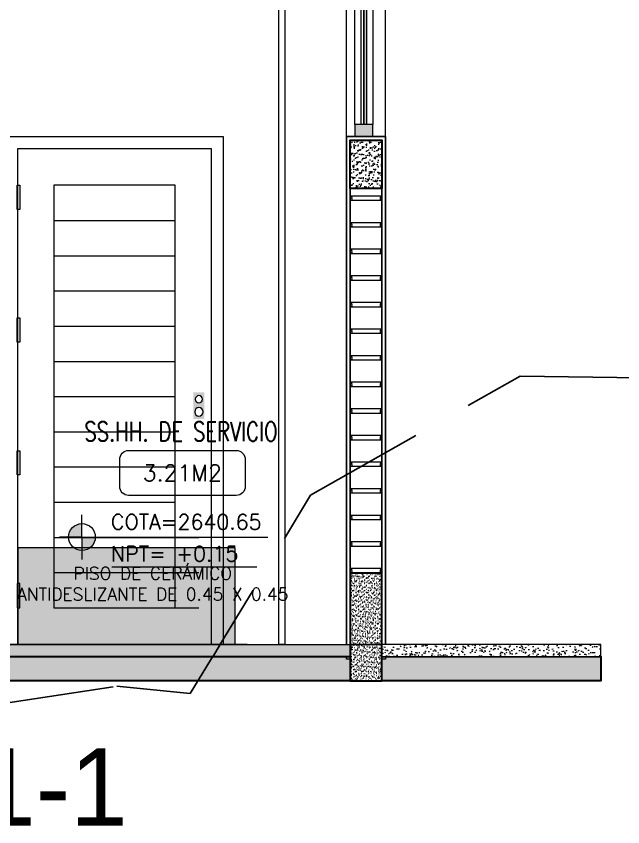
# Model space of a CAD drawing. Header units: millimetres. Extents: x -3570 to 5754, y -12788176 to 1214.
# Drawn here: x 3361.768 to 3364.277, y 1186.677 to 1190.029 of the extents above; entities that cross this region are included whole.
import ezdxf
from ezdxf.enums import TextEntityAlignment as Align

# ---------------------------------------------------------------- set-up
doc = ezdxf.new("R2010")
doc.units = ezdxf.units.MM
doc.linetypes.add('DASHED', pattern=[0.75, 0.5, -0.25])
for name, color, linetype, lineweight in [('01. MUROS.', 7, 'Continuous', 20), ('07. TARRAJEO.', 70, 'Continuous', 0), ('08. FALSO PISO.', 201, 'Continuous', 5), ('12. VENTANAS.', 142, 'Continuous', 15), ('30. VIGUETAS EN CORTE.', 82, 'Continuous', 30), ('32. SOBRECIMIENTO Y ELEM. DE CONCRETO EN CORTE.', 82, 'Continuous', 30), ('47. MOBILIARIOS.', 253, 'Continuous', 5), ('COTAS', 7, 'Continuous', 0), ('SGE_AREAS-02', 35, 'Continuous', 13), ('SGE_NIVELES', 1, 'Continuous', 9), ('SGE_TEXTO-CHICOS-03', 3, 'Continuous', 9), ('SGE_TEXTO-MEDIANO-04', 4, 'Continuous', 40), ('Texto', 7, 'Continuous', 5), ('TEXTOS-CHICOS-03', 3, 'Continuous', 5)]:
    doc.layers.add(name, color=color, linetype=linetype, lineweight=lineweight)
doc.layers.add('C-ROAD-PROF', color=1, linetype='DASHED')
doc.styles.add('ARIAL', font='arial.ttf')
doc.styles.add('nemi', font='GOTHIC.TTF')
doc.styles.add('Pristina_ParCons', font='PRISTINA.TTF')
doc.styles.add('ROMANS', font='romans.shx')
doc.dimstyles.new('COTA NEMI', dxfattribs={"dimscale": 0, "dimtxt": 0.1, "dimasz": 0.05, "dimexe": 0.04, "dimexo": 0.1, "dimgap": 0.022, "dimtad": 2, "dimtih": 1, "dimtoh": 1, "dimzin": 5, "dimdsep": 46, "dimtxsty": 'nemi', "dimblk": 'ARCHTICK', "dimcen": 0, "dimdle": 0.03, "dimclrd": 1, "dimclre": 1, "dimclrt": 256, "dimaunit": 1, "dimazin": 0, "dimtfac": 1, "dimtix": 1, "dimtmove": 0, "dimatfit": 3, "dimldrblk": 'ARCHTICK', "dimfxl": 0.05, "dimfxlon": 1, "dimtolj": 1, "dimtzin": 0, "dimlwd": -1, "dimlwe": -1, "dimarcsym": 0})

# ---------------------------------------------------------------- blocks, each defined once
blk = doc.blocks.new('aw3')
at = {"layer": 'COTAS', "true_color": 0xc7c8ca}
h = blk.add_hatch(color=9, dxfattribs=at)
h.dxf.hatch_style = 1
h.paths.add_polyline_path([(1210.9904, 387.2653, 1), (1211.0204, 387.2653, 1)], flags=0)
h.paths.add_polyline_path([(1211.0229, 387.2133, 1), (1210.9879, 387.2133, 1)], flags=16)
h.paths.add_polyline_path([(1211.0279, 387.2933), (1210.9829, 387.2933), (1210.9829, 387.1833), (1211.0279, 387.1833)])
h.paths.add_polyline_path([(1210.9904, 387.2653, -1), (1211.0204, 387.2653, -1)], flags=16)
h.paths.add_polyline_path([(1211.0229, 387.2133, -1), (1210.9879, 387.2133, -1)], flags=0)
at = {"layer": 'COTAS', "true_color": 0xc7c8ca, "transparency": 33554687}
h = blk.add_hatch(color=9, dxfattribs=at)
h.dxf.hatch_style = 1
h.set_gradient(color1=(199, 200, 202), color2=(199, 200, 202), name='CYLINDER')
h.paths.add_polyline_path([(1211.7545, 386.2514), (1210.8553, 386.2514), (1210.8553, 386.6514), (1211.7545, 386.6514)])
at = {"layer": 'COTAS', "color": 9, "true_color": 0xc7c8ca}
for p, q in [((1211.8045, 388.3514), (1210.9053, 388.3514)), ((1210.9053, 388.3514), (1210.9053, 386.2514)), ((1211.8045, 388.3514), (1210.9053, 388.3514)), ((1211.8045, 386.2514), (1211.8045, 388.3514)), ((1211.8045, 388.3514), (1211.8045, 388.3514)), ((1211.8461, 388.3514), (1211.8461, 388.3514)), ((1211.7545, 388.3014), (1210.9553, 388.3014)), ((1210.9553, 388.3014), (1210.9553, 386.2514)), ((1211.7545, 386.2514), (1211.7545, 388.3014)), ((1211.6045, 388.1514), (1211.1053, 388.1514)), ((1211.1053, 388.1514), (1211.1053, 386.4014)), ((1211.6045, 386.4014), (1211.6045, 388.1514)), ((1211.6045, 388.0043), (1211.1053, 388.0043)), ((1211.6045, 387.8587), (1211.1053, 387.8587)), ((1211.6045, 387.7132), (1211.1053, 387.7132)), ((1211.6045, 387.5676), (1211.1053, 387.5676)), ((1211.6045, 387.422), (1211.1053, 387.422)), ((1211.6045, 387.2768), (1211.1053, 387.2768)), ((1211.6045, 387.1312), (1211.1053, 387.1312)), ((1211.6045, 386.9856), (1211.1053, 386.9856)), ((1211.6045, 386.84), (1211.1053, 386.84)), ((1211.6045, 386.6944), (1211.0053, 386.6944)), ((1211.6045, 386.5489), (1211.0053, 386.5489)), ((1211.0053, 386.4014), (1211.6045, 386.4014)), ((1210.8053, 386.2514), (1211.8045, 386.2514)), ((1210.8553, 386.2514), (1211.7545, 386.2514))]:
    blk.add_line(p, q, dxfattribs=at)
at = {"layer": 'COTAS', "color": 9, "true_color": 0xc7c8ca, "elevation": 0}
for points in [[(1211.7565, 388.1503), (1211.7465, 388.1503), (1211.7465, 388.0503), (1211.7565, 388.0503)], [(1211.7565, 387.6013), (1211.7465, 387.6013), (1211.7465, 387.5013), (1211.7565, 387.5013)], [(1211.7565, 387.0523), (1211.7465, 387.0523), (1211.7465, 386.9523), (1211.7565, 386.9523)], [(1211.7545, 386.2514), (1210.8553, 386.2514), (1210.8553, 386.6514), (1211.7545, 386.6514)], [(1211.7565, 386.4033), (1211.7465, 386.4033), (1211.7465, 386.5033), (1211.7565, 386.5033)]]:
    blk.add_lwpolyline(points, close=True, dxfattribs=at)
at = {"layer": 'COTAS', "color": 9, "true_color": 0xc7c8ca}
for centre, radius in [((1211.0054, 387.2653), 0.015), ((1211.0054, 387.2133), 0.0175)]:
    blk.add_circle(centre, radius, dxfattribs=at)
blk = doc.blocks.new('CUADRO AREAS')
blk.add_lwpolyline([(1.1098, -0.1987), (0.5106, -0.1987, 0.414214), (0.4606, -0.2487), (0.4606, -0.3988, 0.414214), (0.5106, -0.4489), (1.1098, -0.4489, 0.414214), (1.1598, -0.3988), (1.1598, -0.2487, 0.414214)], format="xyb", close=True)
at = {"color": 2, "style": 'ARIAL'}
blk.add_attdef('CLAVE', text='', height=0.0901, dxfattribs=at).set_placement((0.8109, -0.3238), align=Align.MIDDLE)
blk = doc.blocks.new('NIVELES')
h = blk.add_hatch(color=256)
h.paths.add_polyline_path([(0, 0.0798, 0.414214), (-0.0798, 0), (0, 0)])
h.paths.add_polyline_path([(0.0798, 0), (0, 0), (0, -0.0798, 0.414214)])
for points in [[(0, 0.0798), (0, 0.133)], [(0, 0), (0, 0.0798)], [(-0.0798, 0), (-0.133, 0)], [(0, 0), (-0.0798, 0)], [(0, 0), (0.0798, 0)], [(0, 0), (0, -0.0798)], [(0.0798, 0), (1.108, 0)], [(0, -0.0798), (0, -0.133)]]:
    blk.add_lwpolyline(points)
blk.add_circle((0, 0), 0.0798)
at = {"style": 'ROMANS'}
for tag, p in [('COTA', (0.1729, 0.0454)), ('NIVEL', (0.1729, -0.1452))]:
    blk.add_attdef(tag, p, '', height=0.09, dxfattribs=at)
blk = doc.blocks.new('_ArchTick')
at = {"color": 0, "linetype": 'Continuous', "const_width": 0.15}
blk.add_lwpolyline([(-0.5, -0.5), (0.5, 0.5)], dxfattribs=at)
blk = doc.blocks.new('*D385')
at = {"color": 1, "transparency": 16777216}
for p, q in [((3364.9944, 1189.501), (3364.9944, 1190.3108)), ((3365.0342, 1190.2808), (3365.0344, 1190.2808)), ((3364.9444, 1189.531), (3365.0344, 1189.531))]:
    blk.add_line(p, q, dxfattribs=at)
at = {"layer": 'Defpoints', "color": 0, "lineweight": 30, "transparency": 16777216}
for p in [(3363.8977, 1190.2808, 472.209), (3364.9944, 1190.2808), (3364.5412, 1189.531)]:
    blk.add_point(p, dxfattribs=at)
at = {"color": 1, "transparency": 16777216, "xscale": 0.05, "yscale": 0.05, "zscale": 0.05}
for p, rotation in [((3364.9944, 1190.2808), 90), ((3364.9944, 1189.531), 270)]:
    blk.add_blockref('_ArchTick', p, dxfattribs=dict(at, rotation=rotation))
at = {"transparency": 16777216, "insert": (3365.1034, 1189.9059), "char_height": 0.1, "attachment_point": 5, "style": 'nemi'}
blk.add_mtext('\\A1;.75', dxfattribs=at)
blk = doc.blocks.new('*U303')
blk.add_wipeout([(0.075, 0.75), (0, 0.75), (0, 0), (0.075, 0)])
at = {"layer": '12. VENTANAS.'}
h = blk.add_hatch(color=251, dxfattribs=at)
h.dxf.hatch_style = 1
h.paths.add_polyline_path([(0, 0.7), (0, 0.75), (0.075, 0.75), (0.075, 0.7)])
at = {"layer": '12. VENTANAS.', "lineweight": 0}
h = blk.add_hatch(color=156, dxfattribs=at)
h.dxf.hatch_style = 1
h.paths.add_polyline_path([(0.0263, 0.7), (0.0263, 0.05), (0.0362, 0.05), (0.0362, 0.7)])
at = {"layer": '12. VENTANAS.'}
h = blk.add_hatch(color=251, dxfattribs=at)
h.dxf.hatch_style = 1
h.paths.add_polyline_path([(0, 0), (0, 0.05), (0.075, 0.05), (0.075, 0)])
at = {"layer": '12. VENTANAS.', "color": 252, "linetype": 'Continuous', "lineweight": 9}
blk.add_lwpolyline([(0.075, 0.05), (0.075, 0.75), (0, 0.75), (0, 0.05)], close=True, dxfattribs=at)
at = {"layer": '12. VENTANAS.', "color": 8, "linetype": 'Continuous', "lineweight": 13}
for points in [[(0, 0.7), (0, 0.75), (0.075, 0.75), (0.075, 0.7)], [(0, 0), (0, 0.05), (0.075, 0.05), (0.075, 0)]]:
    blk.add_lwpolyline(points, close=True, dxfattribs=at)
at = {"layer": '12. VENTANAS.', "color": 150, "lineweight": 5, "ltscale": 0.5}
for points in [[(0.0263, 0.7), (0.0263, 0.05), (0.0362, 0.05), (0.0362, 0.7), (0.0263, 0.7)], [(0.0387, 0.7), (0.0387, 0.05), (0.0487, 0.05), (0.0487, 0.7), (0.0387, 0.7)]]:
    blk.add_lwpolyline(points, dxfattribs=at)
blk = doc.blocks.new('*U304')
blk.add_wipeout([(0, 0.05), (0, 0), (3.4662, 0), (3.4662, 0.05)])
at = {"layer": '08. FALSO PISO.'}
h = blk.add_hatch(dxfattribs=at)
h.set_pattern_fill('AR-CONC', color=144, scale=0.0003)
h.set_pattern_definition([(50, (-321519.44428, -8885980.608303), (0.0546554006988, -0.00478172566167), [0.005715, -0.062865]), (355, (-321519.44428, -8885980.6083), (-0.0105730264275, 0.0573170535717), [0.004572, -0.050292175251]), (100.4514447, (-321519.439724, -8885980.6087), (0.0440823741271, 0.05253532557366), [0.00485700264, -0.05342707338]), (46.1842, (-321519.44428, -8885980.59306), (0.08132371226764, -0.0126126983798), [0.0085725, -0.0942975]), (96.63555761, (-321519.4375, -8885980.59411), (0.07122124021545, 0.0742278373793), [0.007285506942, -0.080140682448]), (351.18415117, (-321519.44428, -8885980.59306), (0.0712212402195, 0.07422783737566), [0.006857990121, -0.075437919576]), (21, (-321519.43666, -8885980.596873), (0.04548431738074, -0.03067955945613), [0.005715, -0.062865]), (326, (-321519.43666, -8885980.59687), (0.0185406085043, 0.0552563898367), [0.004572, -0.050292]), (71.451445, (-321519.43287, -8885980.59943), (0.0640249257836, 0.02457683066577), [0.00485700264, -0.05342698128]), (37.5, (-321519.444279, -8885980.608303), (0.000926580975178, 0.025366511661946), [0, -0.0496824, 0, -0.051054, 0, -0.0504825]), (7.5, (-321519.44428, -8885980.608303), (0.02004589875309, 0.03005417244544), [0, -0.0291084, 0, -0.0485394, 0, -0.0192405]), (327.5, (-321519.461271, -8885980.608303), (0.04067717855006, -0.0017186231978), [0, -0.01905, 0, -0.059436, 0, -0.078867]), (317.5, (-321519.46889, -8885980.608303), (0.0444387544158, 0.00762794731), [0, -0.024765, 0, -0.0394716, 0, -0.056007])])
h.paths.add_polyline_path([(3.4662, 0), (0, 0), (0, 0.05), (3.4662, 0.05)])
at = {"layer": '08. FALSO PISO.', "color": 144}
blk.add_lwpolyline([(3.4662, 0), (0, 0), (0, 0.05), (3.4662, 0.05)], close=True, dxfattribs=at)
blk = doc.blocks.new('*U297')
blk.add_wipeout([(0, 0.4453), (0, 0), (0.13, 0), (0.13, 0.4453)])
at = {"layer": '32. SOBRECIMIENTO Y ELEM. DE CONCRETO EN CORTE.', "lineweight": 0}
h = blk.add_hatch(dxfattribs=at)
h.set_pattern_fill('AR-SAND', color=256, scale=0.00031, style=0)
h.set_pattern_definition([(37.5, (-700.473266, -594.742155), (-0.0004960097, 0.01517181036), [0, -0.01196848, 0, -0.0133858, 0, -0.01279525]), (7.5, (-700.473266, -594.742155), (0.01393522178, 0.0222215781), [0, -0.00645668, 0, -0.01078738, 0, -0.00413385]), (327.5, (-700.482951, -594.742155), (0.02452076348, 4.455273e-05), [0, -0.003937, 0, -0.0141732, 0, -0.0185039]), (317.5, (-700.482951, -594.742155), (0.02367025003, 0.006910809), [0, -0.0019685, 0, -0.00929132, 0, -0.0106299])])
h.paths.add_polyline_path([(0.13, 0), (0, 0), (0, 0.4453), (0.13, 0.4453)])
at = {"layer": '32. SOBRECIMIENTO Y ELEM. DE CONCRETO EN CORTE.'}
blk.add_lwpolyline([(0.13, 0), (0, 0), (0, 0.4453), (0.13, 0.4453)], close=True, dxfattribs=at)
blk = doc.blocks.new('*U298')
at = {"layer": '07. TARRAJEO.'}
for p, q in [((-0.015, 0), (-0.015, 2.1)), ((-0.015, 2.1), (0.145, 2.1)), ((0.145, 2.1), (0.145, 0))]:
    blk.add_line(p, q, dxfattribs=at)
at = {"layer": 'Defpoints', "color": 7, "true_color": 0xffffff}
blk.add_lwpolyline([(0.13, 0), (0, 0), (0, 2.085), (0.13, 2.085)], close=True, dxfattribs=at)
blk = doc.blocks.new('*U299')
at = {"layer": '01. MUROS.', "color": 146, "true_color": 0x03507d}
for points in [[(0.13, 1.67), (0, 1.67), (0, 1.76), (0.13, 1.76)], [(0.13, 1.56), (0, 1.56), (0, 1.65), (0.13, 1.65)], [(0.13, 1.45), (0, 1.45), (0, 1.54), (0.13, 1.54)], [(0.13, 1.34), (0, 1.34), (0, 1.43), (0.13, 1.43)], [(0.13, 1.23), (0, 1.23), (0, 1.32), (0.13, 1.32)], [(0.13, 1.12), (0, 1.12), (0, 1.21), (0.13, 1.21)], [(0.13, 1.01), (0, 1.01), (0, 1.1), (0.13, 1.1)], [(0.13, 0.9), (0, 0.9), (0, 0.99), (0.13, 0.99)], [(0.13, 0.79), (0, 0.79), (0, 0.88), (0.13, 0.88)], [(0.13, 0.68), (0, 0.68), (0, 0.77), (0.13, 0.77)], [(0.13, 0.57), (0, 0.57), (0, 0.66), (0.13, 0.66)], [(0.13, 0.46), (0, 0.46), (0, 0.55), (0.13, 0.55)], [(0.13, 0.35), (0, 0.35), (0, 0.44), (0.13, 0.44)], [(0.13, 0.24), (0, 0.24), (0, 0.33), (0.13, 0.33)], [(0.13, 0.13), (0, 0.13), (0, 0.22), (0.13, 0.22)], [(0.13, 0.02), (0, 0.02), (0, 0.11), (0.13, 0.11)]]:
    blk.add_lwpolyline(points, close=True, dxfattribs=at)
for points, knots in [([(0.0058, 1.67), (0.0047, 1.6683), (0.0029, 1.6654), (0.0077, 1.6623), (0.0037, 1.6586), (0.0082, 1.6553), (0.0045, 1.6528), (0.0049, 1.6508), (0.005, 1.65)], [0.00011014, 0.00011014, 0.00011014, 0.00011014, 0.00522058, 0.00867691, 0.01247807, 0.01624097, 0.01967059, 0.02200747, 0.02200747, 0.02200747, 0.02200747]), ([(0.1242, 1.67), (0.1253, 1.6683), (0.1271, 1.6654), (0.1223, 1.6623), (0.1263, 1.6586), (0.1218, 1.6553), (0.1255, 1.6528), (0.1251, 1.6508), (0.125, 1.65)], [0.00011014, 0.00011014, 0.00011014, 0.00011014, 0.00522058, 0.0086769, 0.01247807, 0.01624097, 0.01967059, 0.02200747, 0.02200747, 0.02200747, 0.02200747]), ([(0.0058, 1.56), (0.0047, 1.5583), (0.0029, 1.5554), (0.0077, 1.5523), (0.0037, 1.5486), (0.0082, 1.5453), (0.0045, 1.5428), (0.0049, 1.5408), (0.005, 1.54)], [0.00011014, 0.00011014, 0.00011014, 0.00011014, 0.00522058, 0.00867691, 0.01247807, 0.01624097, 0.01967059, 0.02200747, 0.02200747, 0.02200747, 0.02200747]), ([(0.1242, 1.56), (0.1253, 1.5583), (0.1271, 1.5554), (0.1223, 1.5523), (0.1263, 1.5486), (0.1218, 1.5453), (0.1255, 1.5428), (0.1251, 1.5408), (0.125, 1.54)], [0.00011014, 0.00011014, 0.00011014, 0.00011014, 0.00522058, 0.0086769, 0.01247807, 0.01624097, 0.01967059, 0.02200747, 0.02200747, 0.02200747, 0.02200747]), ([(0.0058, 1.45), (0.0047, 1.4483), (0.0029, 1.4454), (0.0077, 1.4423), (0.0037, 1.4386), (0.0082, 1.4353), (0.0045, 1.4328), (0.0049, 1.4308), (0.005, 1.43)], [0.00011014, 0.00011014, 0.00011014, 0.00011014, 0.00522058, 0.00867691, 0.01247807, 0.01624097, 0.01967059, 0.02200747, 0.02200747, 0.02200747, 0.02200747]), ([(0.1242, 1.45), (0.1253, 1.4483), (0.1271, 1.4454), (0.1223, 1.4423), (0.1263, 1.4386), (0.1218, 1.4353), (0.1255, 1.4328), (0.1251, 1.4308), (0.125, 1.43)], [0.00011014, 0.00011014, 0.00011014, 0.00011014, 0.00522058, 0.0086769, 0.01247807, 0.01624097, 0.01967059, 0.02200747, 0.02200747, 0.02200747, 0.02200747]), ([(0.0058, 1.34), (0.0047, 1.3383), (0.0029, 1.3354), (0.0077, 1.3323), (0.0037, 1.3286), (0.0082, 1.3253), (0.0045, 1.3228), (0.0049, 1.3208), (0.005, 1.32)], [0.00011014, 0.00011014, 0.00011014, 0.00011014, 0.00522058, 0.00867691, 0.01247807, 0.01624097, 0.01967059, 0.02200747, 0.02200747, 0.02200747, 0.02200747]), ([(0.1242, 1.34), (0.1253, 1.3383), (0.1271, 1.3354), (0.1223, 1.3323), (0.1263, 1.3286), (0.1218, 1.3253), (0.1255, 1.3228), (0.1251, 1.3208), (0.125, 1.32)], [0.00011014, 0.00011014, 0.00011014, 0.00011014, 0.00522058, 0.0086769, 0.01247807, 0.01624097, 0.01967059, 0.02200747, 0.02200747, 0.02200747, 0.02200747]), ([(0.0058, 1.23), (0.0047, 1.2283), (0.0029, 1.2254), (0.0077, 1.2223), (0.0037, 1.2186), (0.0082, 1.2153), (0.0045, 1.2128), (0.0049, 1.2108), (0.005, 1.21)], [0.00011014, 0.00011014, 0.00011014, 0.00011014, 0.00522058, 0.00867691, 0.01247807, 0.01624097, 0.01967059, 0.02200747, 0.02200747, 0.02200747, 0.02200747]), ([(0.1242, 1.23), (0.1253, 1.2283), (0.1271, 1.2254), (0.1223, 1.2223), (0.1263, 1.2186), (0.1218, 1.2153), (0.1255, 1.2128), (0.1251, 1.2108), (0.125, 1.21)], [0.00011014, 0.00011014, 0.00011014, 0.00011014, 0.00522058, 0.0086769, 0.01247807, 0.01624097, 0.01967059, 0.02200747, 0.02200747, 0.02200747, 0.02200747]), ([(0.0058, 1.12), (0.0047, 1.1183), (0.0029, 1.1154), (0.0077, 1.1123), (0.0037, 1.1086), (0.0082, 1.1053), (0.0045, 1.1028), (0.0049, 1.1008), (0.005, 1.1)], [0.00011014, 0.00011014, 0.00011014, 0.00011014, 0.00522058, 0.00867691, 0.01247807, 0.01624097, 0.01967059, 0.02200747, 0.02200747, 0.02200747, 0.02200747]), ([(0.1242, 1.12), (0.1253, 1.1183), (0.1271, 1.1154), (0.1223, 1.1123), (0.1263, 1.1086), (0.1218, 1.1053), (0.1255, 1.1028), (0.1251, 1.1008), (0.125, 1.1)], [0.00011014, 0.00011014, 0.00011014, 0.00011014, 0.00522058, 0.0086769, 0.01247807, 0.01624097, 0.01967059, 0.02200747, 0.02200747, 0.02200747, 0.02200747]), ([(0.0058, 1.01), (0.0047, 1.0083), (0.0029, 1.0054), (0.0077, 1.0023), (0.0037, 0.9986), (0.0082, 0.9953), (0.0045, 0.9928), (0.0049, 0.9908), (0.005, 0.99)], [0.00011014, 0.00011014, 0.00011014, 0.00011014, 0.00522058, 0.00867691, 0.01247807, 0.01624097, 0.01967059, 0.02200747, 0.02200747, 0.02200747, 0.02200747]), ([(0.1242, 1.01), (0.1253, 1.0083), (0.1271, 1.0054), (0.1223, 1.0023), (0.1263, 0.9986), (0.1218, 0.9953), (0.1255, 0.9928), (0.1251, 0.9908), (0.125, 0.99)], [0.00011014, 0.00011014, 0.00011014, 0.00011014, 0.00522058, 0.0086769, 0.01247807, 0.01624097, 0.01967059, 0.02200747, 0.02200747, 0.02200747, 0.02200747]), ([(0.0058, 0.9), (0.0047, 0.8983), (0.0029, 0.8954), (0.0077, 0.8923), (0.0037, 0.8886), (0.0082, 0.8853), (0.0045, 0.8828), (0.0049, 0.8808), (0.005, 0.88)], [0.00011014, 0.00011014, 0.00011014, 0.00011014, 0.00522058, 0.00867691, 0.01247807, 0.01624097, 0.01967059, 0.02200747, 0.02200747, 0.02200747, 0.02200747]), ([(0.1242, 0.9), (0.1253, 0.8983), (0.1271, 0.8954), (0.1223, 0.8923), (0.1263, 0.8886), (0.1218, 0.8853), (0.1255, 0.8828), (0.1251, 0.8808), (0.125, 0.88)], [0.00011014, 0.00011014, 0.00011014, 0.00011014, 0.00522058, 0.0086769, 0.01247807, 0.01624097, 0.01967059, 0.02200747, 0.02200747, 0.02200747, 0.02200747]), ([(0.0058, 0.79), (0.0047, 0.7883), (0.0029, 0.7854), (0.0077, 0.7823), (0.0037, 0.7786), (0.0082, 0.7753), (0.0045, 0.7728), (0.0049, 0.7708), (0.005, 0.77)], [0.00011014, 0.00011014, 0.00011014, 0.00011014, 0.00522058, 0.00867691, 0.01247807, 0.01624097, 0.01967059, 0.02200747, 0.02200747, 0.02200747, 0.02200747]), ([(0.1242, 0.79), (0.1253, 0.7883), (0.1271, 0.7854), (0.1223, 0.7823), (0.1263, 0.7786), (0.1218, 0.7753), (0.1255, 0.7728), (0.1251, 0.7708), (0.125, 0.77)], [0.00011014, 0.00011014, 0.00011014, 0.00011014, 0.00522058, 0.0086769, 0.01247807, 0.01624097, 0.01967059, 0.02200747, 0.02200747, 0.02200747, 0.02200747]), ([(0.0058, 0.68), (0.0047, 0.6783), (0.0029, 0.6754), (0.0077, 0.6723), (0.0037, 0.6686), (0.0082, 0.6653), (0.0045, 0.6628), (0.0049, 0.6608), (0.005, 0.66)], [0.00011014, 0.00011014, 0.00011014, 0.00011014, 0.00522058, 0.00867691, 0.01247807, 0.01624097, 0.01967059, 0.02200747, 0.02200747, 0.02200747, 0.02200747]), ([(0.1242, 0.68), (0.1253, 0.6783), (0.1271, 0.6754), (0.1223, 0.6723), (0.1263, 0.6686), (0.1218, 0.6653), (0.1255, 0.6628), (0.1251, 0.6608), (0.125, 0.66)], [0.00011014, 0.00011014, 0.00011014, 0.00011014, 0.00522058, 0.0086769, 0.01247807, 0.01624097, 0.01967059, 0.02200747, 0.02200747, 0.02200747, 0.02200747]), ([(0.0058, 0.57), (0.0047, 0.5683), (0.0029, 0.5654), (0.0077, 0.5623), (0.0037, 0.5586), (0.0082, 0.5553), (0.0045, 0.5528), (0.0049, 0.5508), (0.005, 0.55)], [0.00011014, 0.00011014, 0.00011014, 0.00011014, 0.00522058, 0.00867691, 0.01247807, 0.01624097, 0.01967059, 0.02200747, 0.02200747, 0.02200747, 0.02200747]), ([(0.1242, 0.57), (0.1253, 0.5683), (0.1271, 0.5654), (0.1223, 0.5623), (0.1263, 0.5586), (0.1218, 0.5553), (0.1255, 0.5528), (0.1251, 0.5508), (0.125, 0.55)], [0.00011014, 0.00011014, 0.00011014, 0.00011014, 0.00522058, 0.0086769, 0.01247807, 0.01624097, 0.01967059, 0.02200747, 0.02200747, 0.02200747, 0.02200747]), ([(0.0058, 0.46), (0.0047, 0.4583), (0.0029, 0.4554), (0.0077, 0.4523), (0.0037, 0.4486), (0.0082, 0.4453), (0.0045, 0.4428), (0.0049, 0.4408), (0.005, 0.44)], [0.00011014, 0.00011014, 0.00011014, 0.00011014, 0.00522058, 0.00867691, 0.01247807, 0.01624097, 0.01967059, 0.02200747, 0.02200747, 0.02200747, 0.02200747]), ([(0.1242, 0.46), (0.1253, 0.4583), (0.1271, 0.4554), (0.1223, 0.4523), (0.1263, 0.4486), (0.1218, 0.4453), (0.1255, 0.4428), (0.1251, 0.4408), (0.125, 0.44)], [0.00011014, 0.00011014, 0.00011014, 0.00011014, 0.00522058, 0.0086769, 0.01247807, 0.01624097, 0.01967059, 0.02200747, 0.02200747, 0.02200747, 0.02200747]), ([(0.0058, 0.35), (0.0047, 0.3483), (0.0029, 0.3454), (0.0077, 0.3423), (0.0037, 0.3386), (0.0082, 0.3353), (0.0045, 0.3328), (0.0049, 0.3308), (0.005, 0.33)], [0.00011014, 0.00011014, 0.00011014, 0.00011014, 0.00522058, 0.00867691, 0.01247807, 0.01624097, 0.01967059, 0.02200747, 0.02200747, 0.02200747, 0.02200747]), ([(0.1242, 0.35), (0.1253, 0.3483), (0.1271, 0.3454), (0.1223, 0.3423), (0.1263, 0.3386), (0.1218, 0.3353), (0.1255, 0.3328), (0.1251, 0.3308), (0.125, 0.33)], [0.00011014, 0.00011014, 0.00011014, 0.00011014, 0.00522058, 0.0086769, 0.01247807, 0.01624097, 0.01967059, 0.02200747, 0.02200747, 0.02200747, 0.02200747]), ([(0.0058, 0.24), (0.0047, 0.2383), (0.0029, 0.2354), (0.0077, 0.2323), (0.0037, 0.2286), (0.0082, 0.2253), (0.0045, 0.2228), (0.0049, 0.2208), (0.005, 0.22)], [0.00011014, 0.00011014, 0.00011014, 0.00011014, 0.00522058, 0.00867691, 0.01247807, 0.01624097, 0.01967059, 0.02200747, 0.02200747, 0.02200747, 0.02200747]), ([(0.1242, 0.24), (0.1253, 0.2383), (0.1271, 0.2354), (0.1223, 0.2323), (0.1263, 0.2286), (0.1218, 0.2253), (0.1255, 0.2228), (0.1251, 0.2208), (0.125, 0.22)], [0.00011014, 0.00011014, 0.00011014, 0.00011014, 0.00522058, 0.0086769, 0.01247807, 0.01624097, 0.01967059, 0.02200747, 0.02200747, 0.02200747, 0.02200747]), ([(0.0058, 0.13), (0.0047, 0.1283), (0.0029, 0.1254), (0.0077, 0.1223), (0.0037, 0.1186), (0.0082, 0.1153), (0.0045, 0.1128), (0.0049, 0.1108), (0.005, 0.11)], [0.00011014, 0.00011014, 0.00011014, 0.00011014, 0.00522058, 0.00867691, 0.01247807, 0.01624097, 0.01967059, 0.02200747, 0.02200747, 0.02200747, 0.02200747]), ([(0.1242, 0.13), (0.1253, 0.1283), (0.1271, 0.1254), (0.1223, 0.1223), (0.1263, 0.1186), (0.1218, 0.1153), (0.1255, 0.1128), (0.1251, 0.1108), (0.125, 0.11)], [0.00011014, 0.00011014, 0.00011014, 0.00011014, 0.00522058, 0.0086769, 0.01247807, 0.01624097, 0.01967059, 0.02200747, 0.02200747, 0.02200747, 0.02200747]), ([(0.0058, 0.02), (0.0047, 0.0183), (0.0029, 0.0154), (0.0077, 0.0123), (0.0037, 0.0086), (0.0082, 0.0053), (0.0045, 0.0028), (0.0049, 0.0008), (0.005, 0)], [0.00011014, 0.00011014, 0.00011014, 0.00011014, 0.00522058, 0.00867691, 0.01247807, 0.01624097, 0.01967059, 0.02200747, 0.02200747, 0.02200747, 0.02200747]), ([(0.1242, 0.02), (0.1253, 0.0183), (0.1271, 0.0154), (0.1223, 0.0123), (0.1263, 0.0086), (0.1218, 0.0053), (0.1255, 0.0028), (0.1251, 0.0008), (0.125, 0)], [0.00011014, 0.00011014, 0.00011014, 0.00011014, 0.00522058, 0.0086769, 0.01247807, 0.01624097, 0.01967059, 0.02200747, 0.02200747, 0.02200747, 0.02200747])]:
    blk.add_open_spline(points, degree=3, knots=knots, dxfattribs=at)
blk = doc.blocks.new('*U279')
blk.add_wipeout([(0, 0), (0, -0.2), (0.13, -0.2), (0.13, 0)])
at = {"layer": '30. VIGUETAS EN CORTE.', "linetype": 'ByBlock', "lineweight": 0}
h = blk.add_hatch(dxfattribs=at)
h.set_pattern_fill('AR-SAND', color=256, scale=0.0005)
h.set_pattern_definition([(37.5, (-3235.436258, -1217.977465), (-0.00080001565, 0.02447066187), [0, -0.019304, 0, -0.02159, 0, -0.0206375]), (7.5, (-3235.436258, -1217.977465), (0.02247616416, 0.03584125503), [0, -0.010414, 0, -0.017399, 0, -0.0066675]), (327.5, (-3235.45188, -1217.977465), (0.03954961851, 7.185923e-05), [0, -0.00635, 0, -0.02286, 0, -0.029845]), (317.5, (-3235.45188, -1217.977465), (0.03817782262, 0.01114646616), [0, -0.003175, 0, -0.014986, 0, -0.017145])])
h.paths.add_polyline_path([(0.13, 0), (0, 0), (0, -0.2), (0.13, -0.2)])
at = {"layer": '30. VIGUETAS EN CORTE.', "linetype": 'ByBlock'}
blk.add_lwpolyline([(0.13, 0), (0, 0), (0, -0.2), (0.13, -0.2)], close=True, dxfattribs=at)
blk = doc.blocks.new('*U301')
blk.add_wipeout([(0, 0.05), (0, 0), (-0.9063, 0), (-0.9063, 0.05)])
at = {"layer": '08. FALSO PISO.'}
h = blk.add_hatch(dxfattribs=at)
h.set_pattern_fill('AR-CONC', color=144, scale=0.0003)
h.set_pattern_definition([(50, (-321522.58678, -8885980.608303), (0.0546554006988, -0.00478172566167), [0.005715, -0.062865]), (355, (-321522.58678, -8885980.6083), (-0.0105730264275, 0.0573170535717), [0.004572, -0.050292175251]), (100.4514447, (-321522.582225, -8885980.6087), (0.0440823741271, 0.05253532557366), [0.00485700264, -0.05342707338]), (46.1842, (-321522.58678, -8885980.59306), (0.08132371226764, -0.0126126983798), [0.0085725, -0.0942975]), (96.63555761, (-321522.58, -8885980.59411), (0.07122124021545, 0.0742278373793), [0.007285506942, -0.080140682448]), (351.18415117, (-321522.58678, -8885980.59306), (0.0712212402195, 0.07422783737566), [0.006857990121, -0.075437919576]), (21, (-321522.57916, -8885980.596873), (0.04548431738074, -0.03067955945613), [0.005715, -0.062865]), (326, (-321522.57916, -8885980.59687), (0.0185406085043, 0.0552563898367), [0.004572, -0.050292]), (71.451445, (-321522.57537, -8885980.59943), (0.0640249257836, 0.02457683066577), [0.00485700264, -0.05342698128]), (37.5, (-321522.58678, -8885980.608303), (0.000926580975178, 0.025366511661946), [0, -0.0496824, 0, -0.051054, 0, -0.0504825]), (7.5, (-321522.58678, -8885980.608303), (0.02004589875309, 0.03005417244544), [0, -0.0291084, 0, -0.0485394, 0, -0.0192405]), (327.5, (-321522.603772, -8885980.608303), (0.04067717855006, -0.0017186231978), [0, -0.01905, 0, -0.059436, 0, -0.078867]), (317.5, (-321522.611392, -8885980.608303), (0.0444387544158, 0.00762794731), [0, -0.024765, 0, -0.0394716, 0, -0.056007])])
h.paths.add_polyline_path([(-0.9063, 0), (0, 0), (0, 0.05), (-0.9063, 0.05)])
at = {"layer": '08. FALSO PISO.', "color": 144}
blk.add_lwpolyline([(-0.9063, 0), (0, 0), (0, 0.05), (-0.9063, 0.05)], close=True, dxfattribs=at)
blk = doc.blocks.new('sss s de')
at = {"layer": 'C-ROAD-PROF', "color": 1, "linetype": 'DASHED', "lineweight": -3}
for p, q in [((-45241.0388, 28457.6261), (-45240.1723, 28458.1185)), ((-45240.1723, 28458.1185), (-45239.2701, 28458.105)), ((-45241.5363, 28456.8057), (-45241.0388, 28457.6261)), ((-45242.3491, 28456.7586), (-45241.8403, 28456.8359)), ((-45241.8403, 28456.8359), (-45241.5363, 28456.8057))]:
    blk.add_line(p, q, dxfattribs=at)

msp = doc.modelspace()

# ---------------------------------------------------------------- hatches: boundary and pattern name
at = {"layer": '08. FALSO PISO.', "true_color": 0x939598}
h = msp.add_hatch(dxfattribs=at)
h.set_pattern_fill('AR-CONC', color=252, scale=0.0003)
h.set_pattern_definition([(50, (-1444.40569, -501.84713), (0.0546554007, -0.00478172566), [0.005715, -0.062865]), (355, (-1444.40569, -501.84713), (-0.0105730264, 0.0573170536), [0.004572, -0.05029217525]), (100.4514447, (-1444.401136, -501.84753), (0.0440823741, 0.0525353256), [0.00485700264, -0.0534270734]), (46.1842, (-1444.40569, -501.83189), (0.0813237123, -0.0126126984), [0.0085725, -0.0942975]), (96.6355576, (-1444.39891, -501.83294), (0.0712212402, 0.0742278374), [0.007285507, -0.0801406824]), (351.1841512, (-1444.40569, -501.83189), (0.0712212402, 0.0742278374), [0.0068579901, -0.0754379196]), (21, (-1444.39807, -501.8357), (0.0454843174, -0.03067955946), [0.005715, -0.062865]), (326, (-1444.39807, -501.8357), (0.0185406085, 0.05525638984), [0.004572, -0.050292]), (71.451445, (-1444.39428, -501.83826), (0.0640249258, 0.02457683067), [0.00485700264, -0.0534269813]), (37.5, (-1444.40569, -501.847131), (0.000926580975, 0.02536651166), [0, -0.0496824, 0, -0.051054, 0, -0.0504825]), (7.5, (-1444.40569, -501.84713), (0.02004589875, 0.03005417245), [0, -0.0291084, 0, -0.0485394, 0, -0.0192405]), (327.5, (-1444.422683, -501.847131), (0.04067717855, -0.0017186232), [0, -0.01905, 0, -0.059436, 0, -0.078867]), (317.5, (-1444.430303, -501.84713), (0.04443875442, 0.0076279473), [0, -0.024765, 0, -0.0394716, 0, -0.056007])])
h.paths.add_polyline_path([(3358.8205, 1187.381), (3358.8205, 1187.281), (3364.1861, 1187.281), (3364.1861, 1187.381)])

# ---------------------------------------------------------------- linework, layer by layer
at = {"color": 18, "lineweight": 30, "true_color": 0x000000}
msp.add_lwpolyline([(3358.8205, 1187.381), (3364.1861, 1187.381), (3364.1861, 1187.281), (3358.8205, 1187.281)], dxfattribs=at)
at = {"layer": 'COTAS', "color": 9, "true_color": 0xc7c8ca}
msp.add_line((3362.1642, 1187.7518), (3362.7635, 1187.7518), dxfattribs=at)
at = {"layer": 'TEXTOS-CHICOS-03'}
msp.add_lwpolyline([(3363.2948, 1187.431), (3363.2948, 1187.371), (3363.1348, 1187.371), (3363.1348, 1189.531), (3363.2948, 1189.531), (3363.2948, 1187.431)], dxfattribs=at)

# ---------------------------------------------------------------- block references
at = {"color": 251, "true_color": 0x636466, "xscale": -1}
msp.add_blockref('aw3', (4573.5293, 801.1796), dxfattribs=at)
at = {"layer": 'SGE_AREAS-02'}
ref = msp.add_blockref('CUADRO AREAS', (3363.0574, 1188.3807), dxfattribs=dict(at, xscale=-0.7425337769357939, yscale=0.7425337769357939, zscale=0.7425337769357939))
ref.add_attrib('CLAVE', '3.21M2', dxfattribs={"layer": '0', "color": 2, "height": 0.06688, "style": 'ROMANS'}).set_placement((3362.4553, 1188.1403, -99722446.6615), align=Align.MIDDLE)
at = {"layer": 'SGE_NIVELES'}
ref = msp.add_blockref('NIVELES', (3362.0402, 1187.8753), dxfattribs=dict(at, xscale=0.6931843137543525, yscale=0.6931843137543525, zscale=0.6931843137543525))
ref.add_attrib('COTA', 'COTA=2640.65', (3362.1601, 1187.9068, -386442388.3779), dxfattribs={"layer": '0', "height": 0.062387, "style": 'ROMANS'})
ref.add_attrib('NIVEL', 'NPT= +0.15', (3362.1601, 1187.7747, -386442388.3779), dxfattribs={"layer": '0', "height": 0.06239, "style": 'ROMANS'})

# ---------------------------------------------------------------- texts
at = {"layer": 'SGE_TEXTO-CHICOS-03', "insert": (3362.4306, 1187.7506), "char_height": 0.05152, "attachment_point": 2, "style": 'ROMANS'}
msp.add_mtext('\\pxi-3.7908,qc;PISO DE CERÁMICO\\P\\pq*;ANTIDESLIZANTE DE 0.45 X 0.45', dxfattribs=at)
at = {"layer": 'SGE_TEXTO-MEDIANO-04', "lineweight": 20, "insert": (3362.4496, 1188.3113), "char_height": 0.079471, "width": 0.899551, "attachment_point": 5, "rotation": 0.0001, "style": 'ROMANS'}
msp.add_mtext('\\A1;\\pxi-7,l7,t4;{\\W0.75;SS.HH.^IDE SERVICIO}', dxfattribs=at)
at = {"layer": 'Texto', "color": 7, "style": 'Pristina_ParCons'}
msp.add_text('Seccion 1-1', height=0.319954, dxfattribs=at).set_placement((3359.9702, 1186.6819))

# ---------------------------------------------------------------- dimensions: what is measured, and where the dimension line sits
at = {"color": 217, "true_color": 0x93278f}
dim = msp.add_linear_dim(base=(3364.9944, 1190.2808), p1=(3364.5412, 1189.531), p2=(3363.8977, 1190.2808, 472.209), angle=90, dimstyle='COTA NEMI', override={"dimscale": 1}, dxfattribs=at)
dim.commit()
dim.dimension.update_dxf_attribs({"geometry": '*D385', "text_midpoint": (3365.1034, 1189.9059)})

# ---------------------------------------------------------------- next in the draw order: block references
at = {"layer": '08. FALSO PISO.'}
msp.add_blockref('*U304', (3359.6836, 1187.381), dxfattribs=at)
at = {"layer": '47. MOBILIARIOS.', "xscale": -1}
msp.add_blockref('*U303', (3363.2431, 1189.531), dxfattribs=at)

# ---------------------------------------------------------------- next in the draw order: linework, layer by layer
at = {"layer": 'COTAS', "color": 9, "true_color": 0xc7c8ca}
msp.add_lwpolyline([(3362.8798, 1187.431), (3362.8548, 1187.431), (3362.8548, 1190.492), (3362.8798, 1190.483)], close=True, dxfattribs=at)

# ---------------------------------------------------------------- next in the draw order: block references
at = {"layer": '32. SOBRECIMIENTO Y ELEM. DE CONCRETO EN CORTE.', "xscale": -1}
msp.add_blockref('*U297', (3363.2798, 1187.281), dxfattribs=at)

# ---------------------------------------------------------------- next in the draw order: block references
at = {"color": 0, "xscale": -1}
msp.add_blockref('*U298', (3363.2798, 1187.431), dxfattribs=at)
at = {"layer": '01. MUROS.', "xscale": -1}
msp.add_blockref('*U299', (3363.2798, 1187.7263), dxfattribs=at)

# ---------------------------------------------------------------- next in the draw order: block references
at = {"layer": '08. FALSO PISO.'}
msp.add_blockref('*U301', (3364.1861, 1187.381), dxfattribs=at)
at = {"layer": '47. MOBILIARIOS.', "xscale": -1, "rotation": 180}
msp.add_blockref('*U279', (3363.1498, 1189.316), dxfattribs=at)

# ---------------------------------------------------------------- next in the draw order: linework, layer by layer
at = {"layer": 'COTAS', "color": 9, "true_color": 0xc7c8ca}
for p, q in [((3363.1348, 1189.531), (3363.1348, 1190.281)), ((3363.2948, 1189.531), (3363.2948, 1190.281))]:
    msp.add_line(p, q, dxfattribs=at)

# ---------------------------------------------------------------- next in the draw order: block references
msp.add_blockref('sss s de', (48604.0246, -27269.5776))

doc.saveas('drawing.dxf')
